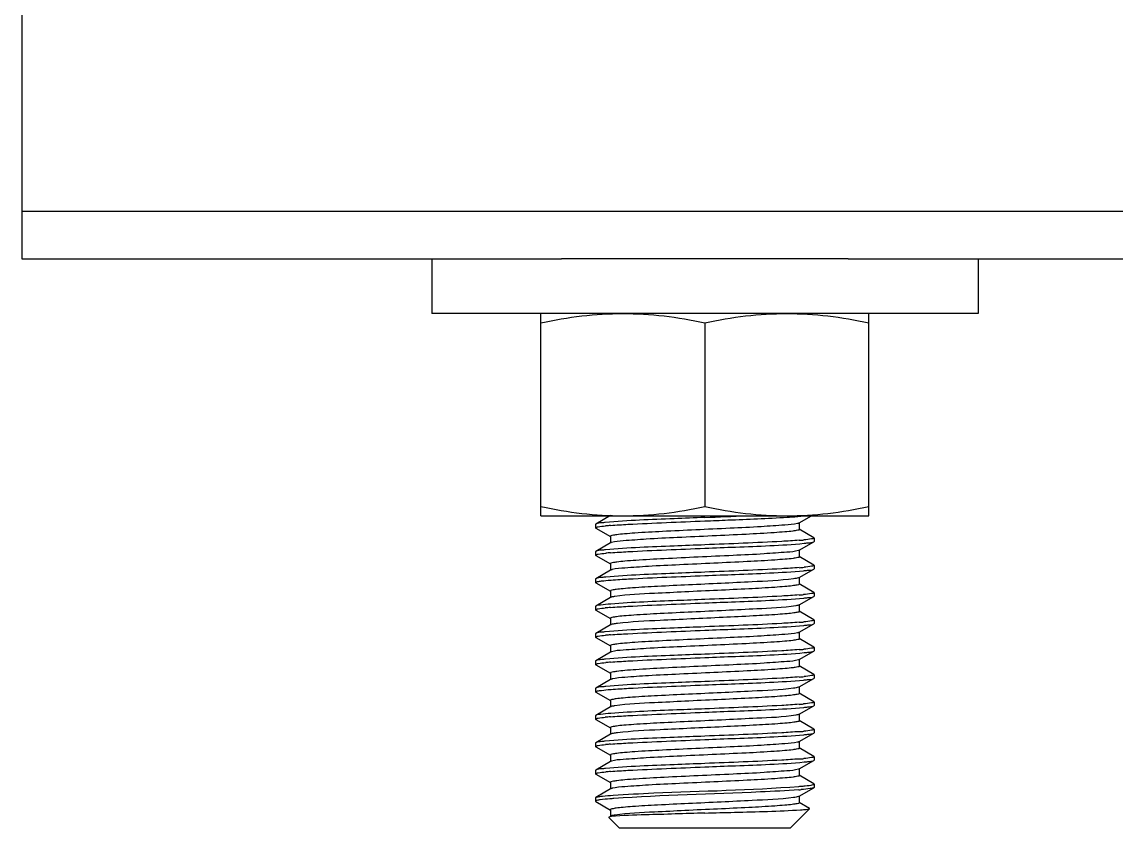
# Model space of a CAD drawing. Extents: x -1396510 to 1250330, y -1892470 to 1623980.
# Drawn here: x -1171217.2 to -1170835.9, y -63457.9 to -63177.1 of the extents above; entities that cross this region are included whole.
import ezdxf

# ---------------------------------------------------------------- set-up
doc = ezdxf.new("R2010")
doc.units = 0
doc.header["$LTSCALE"] = 1000
doc.header["$MEASUREMENT"] = 0

msp = doc.modelspace()

# ---------------------------------------------------------------- linework, layer by layer
at = {"linetype": 'Continuous'}
for p, q in [((-1171217.18, -63064.46), (-1171217.18, -63259.61)), ((-1171217.18, -63242.95), (-1166933.43, -63242.95)), ((-1171217.18, -63259.61), (-1171029.14, -63259.61)), ((-1171074.39, -63259.61), (-1171074.39, -63278.65)), ((-1170929.26, -63259.61), (-1171029.14, -63259.61)), ((-1170929.26, -63259.61), (-1167221.36, -63259.61)), ((-1170884, -63259.61), (-1170884, -63278.65)), ((-1170884, -63278.65), (-1171074.39, -63278.65)), ((-1171036.31, -63349.09), (-1171036.31, -63278.65)), ((-1170922.08, -63349.09), (-1170922.08, -63278.65)), ((-1170979.2, -63281.87), (-1170979.2, -63345.88)), ((-1171036.31, -63349.09), (-1170922.08, -63349.09)), ((-1171012.02, -63348.97), (-1171017.18, -63351.96)), ((-1170946.38, -63351.59), (-1170942.06, -63349.09)), ((-1170946.27, -63353.85), (-1170946.27, -63351.47)), ((-1171017.18, -63351.96), (-1171017.27, -63352.07)), ((-1171017.27, -63352.07), (-1171017.27, -63353.26)), ((-1171017.18, -63353.36), (-1171017.27, -63353.26)), ((-1171017.18, -63353.36), (-1171012.02, -63356.35)), ((-1170941.21, -63356.72), (-1170946.38, -63353.73)), ((-1171012.02, -63358.49), (-1171017.18, -63361.48)), ((-1171012.12, -63356.23), (-1171012.12, -63358.61)), ((-1170946.38, -63361.11), (-1170941.21, -63358.12)), ((-1170941.21, -63356.72), (-1170941.12, -63356.83)), ((-1170941.21, -63358.12), (-1170941.12, -63358.02)), ((-1170941.12, -63356.83), (-1170941.12, -63358.02)), ((-1171017.18, -63361.48), (-1171017.27, -63361.59)), ((-1171017.27, -63361.59), (-1171017.27, -63362.78)), ((-1171017.18, -63362.88), (-1171017.27, -63362.78)), ((-1171017.18, -63362.88), (-1171012.02, -63365.87)), ((-1170946.38, -63361.11), (-1170946.56, -63361.2)), ((-1170946.27, -63363.37), (-1170946.27, -63360.99)), ((-1171012.12, -63365.75), (-1171012.12, -63368.13)), ((-1170941.21, -63366.24), (-1170946.38, -63363.25)), ((-1170941.21, -63366.24), (-1170941.12, -63366.35)), ((-1170941.12, -63366.35), (-1170941.12, -63367.54)), ((-1171012.02, -63368.01), (-1171017.18, -63371)), ((-1170946.38, -63370.63), (-1170941.21, -63367.64)), ((-1170946.27, -63372.89), (-1170946.27, -63370.51)), ((-1170941.21, -63367.64), (-1170941.12, -63367.54)), ((-1171017.18, -63371), (-1171017.27, -63371.11)), ((-1171017.27, -63371.11), (-1171017.27, -63372.3)), ((-1171017.18, -63372.4), (-1171017.27, -63372.3)), ((-1171017.18, -63372.4), (-1171012.02, -63375.39)), ((-1171012.12, -63371.5), (-1171011.85, -63371.48)), ((-1170941.21, -63375.76), (-1170946.38, -63372.77)), ((-1171012.02, -63377.53), (-1171017.18, -63380.52)), ((-1171012.12, -63375.27), (-1171012.12, -63377.65)), ((-1170946.38, -63380.15), (-1170941.21, -63377.16)), ((-1170941.21, -63375.76), (-1170941.12, -63375.87)), ((-1170941.21, -63377.16), (-1170941.12, -63377.06)), ((-1170941.12, -63375.87), (-1170941.12, -63377.06)), ((-1171017.18, -63380.52), (-1171017.27, -63380.63)), ((-1171017.27, -63380.63), (-1171017.27, -63381.82)), ((-1171017.18, -63381.92), (-1171017.27, -63381.82)), ((-1171017.18, -63381.92), (-1171012.02, -63384.91)), ((-1170946.27, -63382.41), (-1170946.27, -63380.03)), ((-1171012.12, -63384.79), (-1171012.12, -63387.17)), ((-1170941.21, -63385.28), (-1170946.38, -63382.29)), ((-1170941.21, -63385.28), (-1170941.12, -63385.39)), ((-1170941.12, -63385.39), (-1170941.12, -63386.58)), ((-1171012.02, -63387.05), (-1171017.18, -63390.04)), ((-1171011.87, -63386.99), (-1171012.02, -63387.05)), ((-1170946.38, -63389.67), (-1170941.21, -63386.68)), ((-1170946.27, -63391.93), (-1170946.27, -63389.55)), ((-1170941.21, -63386.68), (-1170941.12, -63386.58)), ((-1171017.18, -63390.04), (-1171017.27, -63390.15)), ((-1171017.27, -63390.15), (-1171017.27, -63391.34)), ((-1171017.18, -63391.44), (-1171017.27, -63391.34)), ((-1171017.18, -63391.44), (-1171012.02, -63394.43)), ((-1170941.21, -63394.8), (-1170946.38, -63391.81)), ((-1171012.02, -63396.57), (-1171017.18, -63399.56)), ((-1171012.12, -63394.31), (-1171012.12, -63396.69)), ((-1170946.38, -63399.19), (-1170941.21, -63396.2)), ((-1170941.21, -63394.8), (-1170941.12, -63394.91)), ((-1170941.21, -63396.2), (-1170941.12, -63396.1)), ((-1170941.12, -63394.91), (-1170941.12, -63396.1)), ((-1171017.18, -63399.56), (-1171017.27, -63399.67)), ((-1171017.27, -63399.67), (-1171017.27, -63400.86)), ((-1171017.18, -63400.96), (-1171017.27, -63400.86)), ((-1171017.18, -63400.96), (-1171012.02, -63403.95)), ((-1170946.38, -63399.19), (-1170946.56, -63399.27)), ((-1170946.27, -63401.45), (-1170946.27, -63399.07)), ((-1171012.12, -63403.83), (-1171012.12, -63406.21)), ((-1170941.21, -63404.32), (-1170946.38, -63401.33)), ((-1170941.21, -63404.32), (-1170941.12, -63404.43)), ((-1170941.12, -63404.43), (-1170941.12, -63405.62)), ((-1171012.02, -63406.09), (-1171017.18, -63409.08)), ((-1170946.38, -63408.71), (-1170941.21, -63405.72)), ((-1170946.27, -63410.97), (-1170946.27, -63408.59)), ((-1170941.21, -63405.72), (-1170941.12, -63405.62)), ((-1171017.18, -63409.08), (-1171017.27, -63409.19)), ((-1171017.27, -63409.19), (-1171017.27, -63410.38)), ((-1171017.18, -63410.48), (-1171017.27, -63410.38)), ((-1171017.18, -63410.48), (-1171012.02, -63413.47)), ((-1171012.12, -63409.58), (-1171011.85, -63409.56)), ((-1170941.21, -63413.84), (-1170946.38, -63410.85)), ((-1171012.02, -63415.61), (-1171017.18, -63418.6)), ((-1171012.12, -63413.35), (-1171012.12, -63415.73)), ((-1170946.38, -63418.23), (-1170941.21, -63415.24)), ((-1170941.21, -63413.84), (-1170941.12, -63413.95)), ((-1170941.21, -63415.24), (-1170941.12, -63415.13)), ((-1170941.12, -63413.95), (-1170941.12, -63415.14)), ((-1171017.18, -63418.6), (-1171017.27, -63418.71)), ((-1171017.27, -63418.71), (-1171017.27, -63419.9)), ((-1171017.18, -63420), (-1171017.27, -63419.9)), ((-1171017.18, -63420), (-1171012.02, -63422.99)), ((-1170946.27, -63420.49), (-1170946.27, -63418.11)), ((-1171012.12, -63422.87), (-1171012.12, -63425.25)), ((-1170941.21, -63423.36), (-1170946.38, -63420.37)), ((-1170941.21, -63423.36), (-1170941.12, -63423.46)), ((-1170941.12, -63423.47), (-1170941.12, -63424.66)), ((-1171012.02, -63425.13), (-1171017.18, -63428.12)), ((-1171011.87, -63425.06), (-1171012.02, -63425.13)), ((-1170946.38, -63427.75), (-1170941.21, -63424.76)), ((-1170946.27, -63430.01), (-1170946.27, -63427.63)), ((-1170941.21, -63424.76), (-1170941.12, -63424.66)), ((-1171017.18, -63428.12), (-1171017.27, -63428.22)), ((-1171017.27, -63428.22), (-1171017.27, -63429.41)), ((-1171017.18, -63429.52), (-1171017.27, -63429.41)), ((-1171017.18, -63429.52), (-1171012.02, -63432.51)), ((-1170941.21, -63432.88), (-1170946.38, -63429.89)), ((-1171012.02, -63434.65), (-1171017.18, -63437.64)), ((-1171012.12, -63432.39), (-1171012.12, -63434.77)), ((-1170946.38, -63437.27), (-1170941.21, -63434.28)), ((-1170941.21, -63432.88), (-1170941.12, -63432.99)), ((-1170941.21, -63434.28), (-1170941.12, -63434.17)), ((-1170941.12, -63432.98), (-1170941.12, -63434.17)), ((-1171017.18, -63437.64), (-1171017.27, -63437.74)), ((-1171017.27, -63437.74), (-1171017.27, -63438.93)), ((-1171017.18, -63439.04), (-1171017.27, -63438.93)), ((-1171017.18, -63439.04), (-1171012.02, -63442.03)), ((-1170946.38, -63437.27), (-1170946.56, -63437.35)), ((-1170946.27, -63439.53), (-1170946.27, -63437.15)), ((-1171012.12, -63441.91), (-1171012.12, -63444.29)), ((-1170941.21, -63442.4), (-1170946.38, -63439.41)), ((-1170941.47, -63442.71), (-1170941.33, -63442.66)), ((-1170941.12, -63442.5), (-1170941.21, -63442.4)), ((-1170941.12, -63442.5), (-1170941.12, -63443.69)), ((-1171012.02, -63444.17), (-1171017.18, -63447.16)), ((-1170946.38, -63446.79), (-1170941.21, -63443.8)), ((-1170946.27, -63449.05), (-1170946.27, -63446.67)), ((-1170941.12, -63443.69), (-1170941.21, -63443.8)), ((-1171017.27, -63447.26), (-1171017.18, -63447.16)), ((-1171017.27, -63447.26), (-1171017.27, -63448.45)), ((-1171017.18, -63448.56), (-1171017.27, -63448.45)), ((-1171017.18, -63448.56), (-1171012.02, -63451.55)), ((-1170942.73, -63451.04), (-1170946.38, -63448.93)), ((-1171012.65, -63454.05), (-1171012.67, -63454.13)), ((-1171008.94, -63457.85), (-1171012.67, -63454.13)), ((-1171011.75, -63453.87), (-1171012.23, -63453.94)), ((-1171012.12, -63451.43), (-1171012.12, -63453.81)), ((-1170949.45, -63457.85), (-1170942.7, -63451.11)), ((-1170942.7, -63451.11), (-1170942.73, -63451.04)), ((-1170949.45, -63457.85), (-1171008.94, -63457.85))]:
    msp.add_line(p, q, dxfattribs=at)
for centre, radius, start, end in [((-1171153.78, -58895.22), 4457.88, 272.24437, 272.43162), ((-1170951.14, -63280.47), 68.99, 275.3671, 275.9188), ((-1171003.89, -63457.35), 105.21, 94.4523, 95.4224), ((-1170954.75, -63249.73), 108.23, 274.4571, 275.3372), ((-1171003.68, -63469.38), 107.73, 94.4567, 95.35), ((-1170947.28, -63359.12), 2.2, 287.9093, 289.044), ((-1171010.32, -63372.81), 5.11, 103.4604, 104.3304), ((-1170954.63, -63260.68), 106.8, 274.4562, 275.3759), ((-1170954.95, -63266.42), 110.59, 274.4593, 275.2731), ((-1171003.96, -63485.14), 104.44, 94.4466, 95.4488), ((-1170954.73, -63278.53), 107.98, 274.4571, 275.3429), ((-1171003.89, -63495.43), 105.21, 94.4523, 95.4224), ((-1170954.75, -63287.8), 108.23, 274.4571, 275.3372), ((-1171003.68, -63507.46), 107.73, 94.4567, 95.35), ((-1170947.28, -63397.19), 2.2, 287.9093, 289.044), ((-1171010.32, -63410.89), 5.11, 103.4604, 104.3304), ((-1170954.63, -63298.76), 106.8, 274.4562, 275.3759), ((-1170954.95, -63304.5), 110.59, 274.4593, 275.2731), ((-1171003.96, -63523.22), 104.44, 94.4466, 95.4488), ((-1170954.73, -63316.61), 107.98, 274.4571, 275.3429), ((-1171003.89, -63533.51), 105.21, 94.4523, 95.4224), ((-1170954.75, -63325.88), 108.23, 274.4571, 275.3372), ((-1171003.68, -63545.54), 107.73, 94.4567, 95.35), ((-1170947.28, -63435.27), 2.2, 287.9093, 289.044), ((-1171010.32, -63448.97), 5.11, 103.4604, 104.3304), ((-1170956.78, -63310.57), 133.15, 274.4532, 274.7602), ((-1170956.52, -63315), 129.9, 274.4685, 274.8141)]:
    msp.add_arc(centre, radius, start, end, dxfattribs=at)
for points, knots in [([(-1171036.31, -63281.87), (-1171031.61, -63280.88), (-1171022.14, -63279.25), (-1171012.54, -63278.65), (-1171007.75, -63278.65)], [0, 0, 0, 0, 0.500766, 1, 1, 1, 1]), ([(-1171007.75, -63278.65), (-1171002.97, -63278.65), (-1170993.37, -63279.25), (-1170983.9, -63280.88), (-1170979.2, -63281.87)], [0, 0, 0, 0, 0.499234, 1, 1, 1, 1]), ([(-1170979.2, -63281.87), (-1170974.5, -63280.88), (-1170965.03, -63279.25), (-1170955.43, -63278.65), (-1170950.64, -63278.65)], [0, 0, 0, 0, 0.500766, 1, 1, 1, 1]), ([(-1170950.64, -63278.65), (-1170945.85, -63278.65), (-1170936.25, -63279.25), (-1170926.78, -63280.88), (-1170922.08, -63281.87)], [0, 0, 0, 0, 0.499234, 1, 1, 1, 1]), ([(-1171036.31, -63345.88), (-1171031.61, -63346.87), (-1171022.14, -63348.49), (-1171012.54, -63349.09), (-1171007.75, -63349.09)], [0, 0, 0, 0, 0.500766, 1, 1, 1, 1]), ([(-1171007.75, -63349.09), (-1171002.97, -63349.09), (-1170993.37, -63348.49), (-1170983.9, -63346.87), (-1170979.2, -63345.88)], [0, 0, 0, 0, 0.499234, 1, 1, 1, 1]), ([(-1170979.2, -63345.88), (-1170974.5, -63346.87), (-1170965.03, -63348.49), (-1170955.43, -63349.09), (-1170950.64, -63349.09)], [0, 0, 0, 0, 0.500766, 1, 1, 1, 1]), ([(-1170950.64, -63349.09), (-1170945.85, -63349.09), (-1170936.25, -63348.49), (-1170926.78, -63346.87), (-1170922.08, -63345.88)], [0, 0, 0, 0, 0.499234, 1, 1, 1, 1]), ([(-1171013.88, -63351.42), (-1171014.3, -63351.46), (-1171015.39, -63351.62), (-1171016.58, -63351.62), (-1171017.18, -63351.96)], [0, 0, 0, 0, 0.378482, 1, 1, 1, 1]), ([(-1170979.2, -63349.69), (-1170982.78, -63349.83), (-1170994.34, -63350.33), (-1171005.92, -63350.66), (-1171013.88, -63351.42)], [0, 0, 0, 0, 0.309919, 1, 1, 1, 1]), ([(-1171012.06, -63352.46), (-1171010.04, -63352.3), (-1170999.1, -63351.64), (-1170988.13, -63351.23), (-1170979.2, -63350.88)], [0, 0, 0, 0, 0.184493, 1, 1, 1, 1]), ([(-1170979.2, -63350.88), (-1170976.51, -63350.77), (-1170966.96, -63350.39), (-1170957.4, -63350), (-1170950.54, -63349.59)], [0, 0, 0, 0, 0.280726, 1, 1, 1, 1]), ([(-1170950.54, -63349.59), (-1170949.97, -63349.55), (-1170948.02, -63349.43), (-1170946.07, -63349.29), (-1170944.68, -63349.16)], [0, 0, 0, 0, 0.289844, 1, 1, 1, 1]), ([(-1171017.27, -63353.26), (-1171017.27, -63353.21), (-1171017.12, -63353.11), (-1171016.98, -63353.07), (-1171016.88, -63353.04)], [0, 0, 0, 0, 0.318595, 1, 1, 1, 1]), ([(-1171016.88, -63353.04), (-1171016.72, -63353), (-1171015.72, -63352.79), (-1171014.69, -63352.69), (-1171013.84, -63352.61)], [0, 0, 0, 0, 0.160696, 1, 1, 1, 1]), ([(-1170946.89, -63351.77), (-1170948.34, -63352.12), (-1170952.59, -63352.41), (-1170960.4, -63352.98), (-1170970.76, -63353.46), (-1170982.25, -63353.99), (-1170993.29, -63354.52), (-1171001.64, -63354.96), (-1171006.86, -63355.37), (-1171009.69, -63355.59), (-1171011.03, -63355.9), (-1171012.12, -63356.03), (-1171012.12, -63356.23)], [0, 0, 0, 0, 0.068576, 0.194029, 0.359725, 0.543506, 0.720761, 0.867753, 0.923531, 0.964877, 0.99049, 1, 1, 1, 1]), ([(-1170946.27, -63353.85), (-1170946.27, -63354.07), (-1170947.39, -63354.19), (-1170948.76, -63354.51), (-1170951.67, -63354.73), (-1170957.01, -63355.15), (-1170965.53, -63355.59), (-1170976.76, -63356.12), (-1170988.35, -63356.66), (-1170998.7, -63357.13), (-1171006.31, -63357.75), (-1171010.41, -63357.99), (-1171011.73, -63358.38)], [0, 0, 0, 0, 0.009703, 0.035887, 0.07813, 0.135078, 0.284815, 0.464601, 0.649729, 0.81476, 0.937049, 1, 1, 1, 1]), ([(-1170946.38, -63351.59), (-1170946.44, -63351.63), (-1170946.61, -63351.7), (-1170946.78, -63351.74), (-1170946.89, -63351.77)], [0, 0, 0, 0, 0.406881, 1, 1, 1, 1]), ([(-1171011.73, -63358.38), (-1171011.78, -63358.4), (-1171011.88, -63358.43), (-1171011.98, -63358.47), (-1171012.02, -63358.49)], [0, 0, 0, 0, 0.569522, 1, 1, 1, 1]), ([(-1170946.34, -63357.63), (-1170948.36, -63357.79), (-1170959.3, -63358.45), (-1170970.26, -63358.85), (-1170979.2, -63359.21)], [0, 0, 0, 0, 0.184553, 1, 1, 1, 1]), ([(-1170979.2, -63360.4), (-1170975.63, -63360.26), (-1170964.11, -63359.76), (-1170952.56, -63359.43), (-1170944.63, -63358.67)], [0, 0, 0, 0, 0.309073, 1, 1, 1, 1]), ([(-1170941.56, -63357.06), (-1170941.72, -63357.1), (-1170942.76, -63357.31), (-1170943.81, -63357.41), (-1170944.68, -63357.49)], [0, 0, 0, 0, 0.163341, 1, 1, 1, 1]), ([(-1170944.63, -63358.67), (-1170944.19, -63358.63), (-1170943.06, -63358.47), (-1170941.83, -63358.48), (-1170941.21, -63358.12)], [0, 0, 0, 0, 0.379133, 1, 1, 1, 1]), ([(-1170941.12, -63356.83), (-1170941.12, -63356.88), (-1170941.3, -63356.99), (-1170941.45, -63357.03), (-1170941.56, -63357.06)], [0, 0, 0, 0, 0.314295, 1, 1, 1, 1]), ([(-1171017.27, -63362.78), (-1171017.27, -63362.73), (-1171017.1, -63362.62), (-1171016.96, -63362.58), (-1171016.85, -63362.55)], [0, 0, 0, 0, 0.315177, 1, 1, 1, 1]), ([(-1171013.84, -63360.94), (-1171014.26, -63360.98), (-1171015.37, -63361.14), (-1171016.58, -63361.13), (-1171017.18, -63361.48)], [0, 0, 0, 0, 0.378727, 1, 1, 1, 1]), ([(-1171016.85, -63362.55), (-1171016.69, -63362.51), (-1171015.65, -63362.3), (-1171014.61, -63362.2), (-1171013.73, -63362.12)], [0, 0, 0, 0, 0.16229, 1, 1, 1, 1]), ([(-1170979.2, -63359.21), (-1170982.77, -63359.35), (-1170994.32, -63359.85), (-1171005.89, -63360.18), (-1171013.84, -63360.94)], [0, 0, 0, 0, 0.309586, 1, 1, 1, 1]), ([(-1170946.61, -63361.21), (-1170947.88, -63361.62), (-1170951.93, -63361.83), (-1170959.47, -63362.47), (-1170969.81, -63362.93), (-1170981.44, -63363.48), (-1170992.73, -63364.01), (-1171001.3, -63364.45), (-1171006.68, -63364.87), (-1171009.61, -63365.1), (-1171010.99, -63365.41), (-1171012.12, -63365.54), (-1171012.12, -63365.75)], [0, 0, 0, 0, 0.061098, 0.182334, 0.347135, 0.532706, 0.713328, 0.863975, 0.921317, 0.963856, 0.990226, 1, 1, 1, 1]), ([(-1171012.05, -63361.98), (-1171010.04, -63361.82), (-1170999.09, -63361.15), (-1170988.13, -63360.75), (-1170979.2, -63360.4)], [0, 0, 0, 0, 0.184541, 1, 1, 1, 1]), ([(-1170946.27, -63363.37), (-1170946.27, -63363.58), (-1170947.37, -63363.71), (-1170948.7, -63364.02), (-1170951.54, -63364.24), (-1170956.76, -63364.65), (-1170965.1, -63365.09), (-1170976.15, -63365.62), (-1170987.64, -63366.15), (-1170998, -63366.63), (-1171005.81, -63367.2), (-1171010.05, -63367.49), (-1171011.51, -63367.84)], [0, 0, 0, 0, 0.009517, 0.035128, 0.076492, 0.132277, 0.279305, 0.456588, 0.640385, 0.806077, 0.931494, 1, 1, 1, 1]), ([(-1170941.5, -63366.56), (-1170941.66, -63366.61), (-1170942.69, -63366.82), (-1170943.74, -63366.92), (-1170944.63, -63367)], [0, 0, 0, 0, 0.159053, 1, 1, 1, 1]), ([(-1170941.12, -63366.35), (-1170941.12, -63366.4), (-1170941.27, -63366.5), (-1170941.4, -63366.53), (-1170941.5, -63366.56)], [0, 0, 0, 0, 0.319254, 1, 1, 1, 1]), ([(-1171013.73, -63370.45), (-1171014.17, -63370.49), (-1171015.31, -63370.65), (-1171016.56, -63370.64), (-1171017.18, -63371)], [0, 0, 0, 0, 0.379378, 1, 1, 1, 1]), ([(-1170979.2, -63368.73), (-1170982.75, -63368.87), (-1170994.27, -63369.36), (-1171005.8, -63369.7), (-1171013.73, -63370.45)], [0, 0, 0, 0, 0.308784, 1, 1, 1, 1]), ([(-1171011.58, -63367.86), (-1171011.67, -63367.88), (-1171011.82, -63367.92), (-1171011.96, -63367.98), (-1171012.02, -63368.01)], [0, 0, 0, 0, 0.585672, 1, 1, 1, 1]), ([(-1171011.85, -63371.48), (-1171009.83, -63371.32), (-1170998.95, -63370.67), (-1170988.06, -63370.27), (-1170979.2, -63369.92)], [0, 0, 0, 0, 0.186017, 1, 1, 1, 1]), ([(-1170946.33, -63367.15), (-1170948.35, -63367.31), (-1170959.3, -63367.97), (-1170970.26, -63368.37), (-1170979.2, -63368.73)], [0, 0, 0, 0, 0.184509, 1, 1, 1, 1]), ([(-1170979.2, -63369.92), (-1170975.66, -63369.78), (-1170964.19, -63369.29), (-1170952.7, -63368.94), (-1170944.78, -63368.21)], [0, 0, 0, 0, 0.307895, 1, 1, 1, 1]), ([(-1170944.78, -63368.21), (-1170944.33, -63368.17), (-1170943.15, -63368), (-1170941.86, -63368.02), (-1170941.21, -63367.64)], [0, 0, 0, 0, 0.380051, 1, 1, 1, 1]), ([(-1171017.27, -63372.3), (-1171017.27, -63372.25), (-1171016.83, -63371.93), (-1171016.38, -63371.96), (-1171015.96, -63371.9)], [0, 0, 0, 0, 0.092798, 1, 1, 1, 1]), ([(-1171015.96, -63371.9), (-1171015.72, -63371.86), (-1171014.44, -63371.69), (-1171013.16, -63371.58), (-1171012.12, -63371.5)], [0, 0, 0, 0, 0.190958, 1, 1, 1, 1]), ([(-1170948.26, -63371.04), (-1170953.05, -63371.69), (-1170961.49, -63372.01), (-1170973.71, -63372.66), (-1170984.69, -63373.14), (-1170994.98, -63373.64), (-1171002.64, -63374.06), (-1171007.38, -63374.45), (-1171009.93, -63374.67), (-1171011.15, -63374.94), (-1171012.12, -63375.08), (-1171012.12, -63375.27)], [0, 0, 0, 0, 0.226556, 0.394464, 0.573122, 0.741029, 0.877994, 0.929534, 0.967621, 0.99116, 1, 1, 1, 1]), ([(-1170946.3, -63372.95), (-1170946.46, -63373.15), (-1170947.38, -63373.25), (-1170948.99, -63373.56), (-1170951.64, -63373.77), (-1170956.65, -63374.16), (-1170964.47, -63374.58), (-1170974.92, -63375.08), (-1170985.89, -63375.56), (-1170997.82, -63376.22), (-1171005.99, -63376.49), (-1171010.55, -63377.18)], [0, 0, 0, 0, 0.011937, 0.038615, 0.07957, 0.133598, 0.274096, 0.443272, 0.620779, 0.785256, 1, 1, 1, 1]), ([(-1170946.38, -63370.63), (-1170946.45, -63370.68), (-1170947.07, -63370.89), (-1170947.71, -63370.97), (-1170948.26, -63371.04)], [0, 0, 0, 0, 0.140461, 1, 1, 1, 1]), ([(-1170946.27, -63372.89), (-1170946.27, -63372.9), (-1170946.28, -63372.92), (-1170946.29, -63372.94), (-1170946.3, -63372.95)], [0, 0, 0, 0, 0.463467, 1, 1, 1, 1]), ([(-1171010.55, -63377.18), (-1171010.73, -63377.21), (-1171011.22, -63377.3), (-1171011.73, -63377.37), (-1171012.02, -63377.53)], [0, 0, 0, 0, 0.353551, 1, 1, 1, 1]), ([(-1170979.2, -63378.25), (-1170982.45, -63378.38), (-1170993.39, -63378.83), (-1171004.34, -63379.22), (-1171012, -63379.82)], [0, 0, 0, 0, 0.297814, 1, 1, 1, 1]), ([(-1170946.35, -63376.67), (-1170948.37, -63376.83), (-1170959.31, -63377.49), (-1170970.27, -63377.89), (-1170979.2, -63378.25)], [0, 0, 0, 0, 0.184619, 1, 1, 1, 1]), ([(-1170979.2, -63379.44), (-1170975.64, -63379.3), (-1170964.13, -63378.81), (-1170952.6, -63378.47), (-1170944.68, -63377.72)], [0, 0, 0, 0, 0.308711, 1, 1, 1, 1]), ([(-1170941.57, -63376.1), (-1170941.74, -63376.14), (-1170942.8, -63376.35), (-1170943.88, -63376.45), (-1170944.78, -63376.54)], [0, 0, 0, 0, 0.163149, 1, 1, 1, 1]), ([(-1170944.68, -63377.72), (-1170944.23, -63377.68), (-1170943.09, -63377.52), (-1170941.84, -63377.53), (-1170941.21, -63377.16)], [0, 0, 0, 0, 0.379419, 1, 1, 1, 1]), ([(-1170941.12, -63375.87), (-1170941.12, -63375.92), (-1170941.3, -63376.03), (-1170941.45, -63376.07), (-1170941.57, -63376.1)], [0, 0, 0, 0, 0.312916, 1, 1, 1, 1]), ([(-1171017.27, -63381.82), (-1171017.27, -63381.77), (-1171017.12, -63381.66), (-1171016.99, -63381.63), (-1171016.89, -63381.6)], [0, 0, 0, 0, 0.319044, 1, 1, 1, 1]), ([(-1171012, -63379.82), (-1171013.19, -63379.91), (-1171014.88, -63380.15), (-1171016.71, -63380.25), (-1171017.18, -63380.52)], [0, 0, 0, 0, 0.683777, 1, 1, 1, 1]), ([(-1171016.89, -63381.6), (-1171016.73, -63381.56), (-1171015.73, -63381.35), (-1171014.72, -63381.25), (-1171013.88, -63381.17)], [0, 0, 0, 0, 0.160861, 1, 1, 1, 1]), ([(-1170947.48, -63380.44), (-1170951.97, -63381.21), (-1170960.17, -63381.43), (-1170972.22, -63382.12), (-1170983.47, -63382.6), (-1170994.14, -63383.12), (-1171002.14, -63383.55), (-1171007.12, -63383.95), (-1171009.81, -63384.17), (-1171011.09, -63384.46), (-1171012.12, -63384.59), (-1171012.12, -63384.79)], [0, 0, 0, 0, 0.210773, 0.377666, 0.558838, 0.731273, 0.873076, 0.926648, 0.966309, 0.990838, 1, 1, 1, 1]), ([(-1171012.06, -63381.01), (-1171010.04, -63380.86), (-1170999.09, -63380.19), (-1170988.13, -63379.79), (-1170979.2, -63379.44)], [0, 0, 0, 0, 0.184504, 1, 1, 1, 1]), ([(-1170946.38, -63380.15), (-1170946.5, -63380.22), (-1170946.87, -63380.33), (-1170947.24, -63380.4), (-1170947.48, -63380.44)], [0, 0, 0, 0, 0.374139, 1, 1, 1, 1]), ([(-1170946.27, -63382.41), (-1170946.27, -63382.6), (-1170947.22, -63382.74), (-1170948.4, -63383.01), (-1170950.89, -63383.23), (-1170955.51, -63383.61), (-1170963, -63384.02), (-1170973.09, -63384.52), (-1170983.94, -63385), (-1170996.21, -63385.63), (-1171004.75, -63385.99), (-1171009.68, -63386.58)], [0, 0, 0, 0, 0.008683, 0.031763, 0.069103, 0.119686, 0.254361, 0.420111, 0.597552, 0.765912, 1, 1, 1, 1]), ([(-1170941.51, -63385.6), (-1170941.67, -63385.65), (-1170942.72, -63385.86), (-1170943.78, -63385.96), (-1170944.68, -63386.05)], [0, 0, 0, 0, 0.159502, 1, 1, 1, 1]), ([(-1170941.12, -63385.39), (-1170941.12, -63385.44), (-1170941.28, -63385.54), (-1170941.41, -63385.58), (-1170941.51, -63385.6)], [0, 0, 0, 0, 0.318137, 1, 1, 1, 1]), ([(-1171013.88, -63389.5), (-1171014.3, -63389.54), (-1171015.39, -63389.7), (-1171016.58, -63389.69), (-1171017.18, -63390.04)], [0, 0, 0, 0, 0.378482, 1, 1, 1, 1]), ([(-1170979.2, -63387.77), (-1170982.78, -63387.91), (-1170994.34, -63388.4), (-1171005.92, -63388.74), (-1171013.88, -63389.5)], [0, 0, 0, 0, 0.309919, 1, 1, 1, 1]), ([(-1171012.06, -63390.53), (-1171010.04, -63390.38), (-1170999.1, -63389.71), (-1170988.13, -63389.31), (-1170979.2, -63388.96)], [0, 0, 0, 0, 0.184493, 1, 1, 1, 1]), ([(-1171009.68, -63386.58), (-1171009.93, -63386.62), (-1171010.66, -63386.72), (-1171011.41, -63386.81), (-1171011.87, -63386.99)], [0, 0, 0, 0, 0.341642, 1, 1, 1, 1]), ([(-1170946.34, -63386.19), (-1170948.36, -63386.35), (-1170959.3, -63387.01), (-1170970.26, -63387.41), (-1170979.2, -63387.77)], [0, 0, 0, 0, 0.184538, 1, 1, 1, 1]), ([(-1170979.2, -63388.96), (-1170975.64, -63388.82), (-1170964.14, -63388.33), (-1170952.61, -63387.98), (-1170944.68, -63387.24)], [0, 0, 0, 0, 0.308641, 1, 1, 1, 1]), ([(-1170946.38, -63389.67), (-1170946.44, -63389.71), (-1170946.61, -63389.77), (-1170946.78, -63389.82), (-1170946.89, -63389.85)], [0, 0, 0, 0, 0.406881, 1, 1, 1, 1]), ([(-1170944.68, -63387.24), (-1170944.24, -63387.2), (-1170943.09, -63387.04), (-1170941.84, -63387.05), (-1170941.21, -63386.68)], [0, 0, 0, 0, 0.379512, 1, 1, 1, 1]), ([(-1171017.27, -63391.34), (-1171017.27, -63391.29), (-1171017.12, -63391.18), (-1171016.98, -63391.15), (-1171016.88, -63391.12)], [0, 0, 0, 0, 0.318595, 1, 1, 1, 1]), ([(-1171016.88, -63391.12), (-1171016.72, -63391.08), (-1171015.72, -63390.87), (-1171014.69, -63390.77), (-1171013.84, -63390.69)], [0, 0, 0, 0, 0.160696, 1, 1, 1, 1]), ([(-1170946.89, -63389.85), (-1170948.34, -63390.19), (-1170952.59, -63390.49), (-1170960.4, -63391.06), (-1170970.76, -63391.54), (-1170982.25, -63392.07), (-1170993.29, -63392.59), (-1171001.64, -63393.03), (-1171006.86, -63393.45), (-1171009.69, -63393.67), (-1171011.03, -63393.97), (-1171012.12, -63394.1), (-1171012.12, -63394.31)], [0, 0, 0, 0, 0.068576, 0.194029, 0.359725, 0.543506, 0.720761, 0.867753, 0.923531, 0.964877, 0.99049, 1, 1, 1, 1]), ([(-1170946.27, -63391.93), (-1170946.27, -63392.14), (-1170947.39, -63392.27), (-1170948.76, -63392.58), (-1170951.67, -63392.81), (-1170957.01, -63393.23), (-1170965.53, -63393.67), (-1170976.76, -63394.2), (-1170988.35, -63394.74), (-1170998.7, -63395.21), (-1171006.31, -63395.82), (-1171010.41, -63396.06), (-1171011.73, -63396.46)], [0, 0, 0, 0, 0.009703, 0.035887, 0.07813, 0.135078, 0.284815, 0.464601, 0.649729, 0.81476, 0.937049, 1, 1, 1, 1]), ([(-1170979.2, -63397.29), (-1170982.77, -63397.43), (-1170994.32, -63397.92), (-1171005.89, -63398.26), (-1171013.84, -63399.02)], [0, 0, 0, 0, 0.309586, 1, 1, 1, 1]), ([(-1171011.73, -63396.46), (-1171011.78, -63396.47), (-1171011.88, -63396.51), (-1171011.98, -63396.55), (-1171012.02, -63396.57)], [0, 0, 0, 0, 0.569522, 1, 1, 1, 1]), ([(-1170946.34, -63395.71), (-1170948.36, -63395.87), (-1170959.3, -63396.53), (-1170970.26, -63396.93), (-1170979.2, -63397.29)], [0, 0, 0, 0, 0.184553, 1, 1, 1, 1]), ([(-1170979.2, -63398.48), (-1170975.63, -63398.33), (-1170964.11, -63397.84), (-1170952.56, -63397.51), (-1170944.63, -63396.75)], [0, 0, 0, 0, 0.309073, 1, 1, 1, 1]), ([(-1170941.56, -63395.14), (-1170941.72, -63395.18), (-1170942.76, -63395.38), (-1170943.81, -63395.48), (-1170944.68, -63395.57)], [0, 0, 0, 0, 0.163341, 1, 1, 1, 1]), ([(-1170944.63, -63396.75), (-1170944.19, -63396.71), (-1170943.06, -63396.55), (-1170941.83, -63396.56), (-1170941.21, -63396.2)], [0, 0, 0, 0, 0.379133, 1, 1, 1, 1]), ([(-1170941.12, -63394.91), (-1170941.12, -63394.96), (-1170941.3, -63395.07), (-1170941.45, -63395.11), (-1170941.56, -63395.14)], [0, 0, 0, 0, 0.314295, 1, 1, 1, 1]), ([(-1171017.27, -63400.86), (-1171017.27, -63400.8), (-1171017.1, -63400.7), (-1171016.96, -63400.66), (-1171016.85, -63400.63)], [0, 0, 0, 0, 0.315177, 1, 1, 1, 1]), ([(-1171013.84, -63399.02), (-1171014.26, -63399.06), (-1171015.37, -63399.22), (-1171016.58, -63399.21), (-1171017.18, -63399.56)], [0, 0, 0, 0, 0.378727, 1, 1, 1, 1]), ([(-1171016.85, -63400.63), (-1171016.69, -63400.59), (-1171015.65, -63400.38), (-1171014.61, -63400.28), (-1171013.73, -63400.2)], [0, 0, 0, 0, 0.16229, 1, 1, 1, 1]), ([(-1170946.61, -63399.29), (-1170947.88, -63399.7), (-1170951.93, -63399.91), (-1170959.47, -63400.55), (-1170969.81, -63401.01), (-1170981.44, -63401.55), (-1170992.73, -63402.08), (-1171001.3, -63402.53), (-1171006.68, -63402.95), (-1171009.61, -63403.18), (-1171010.99, -63403.49), (-1171012.12, -63403.62), (-1171012.12, -63403.83)], [0, 0, 0, 0, 0.061098, 0.182334, 0.347135, 0.532706, 0.713328, 0.863975, 0.921317, 0.963856, 0.990226, 1, 1, 1, 1]), ([(-1171012.05, -63400.05), (-1171010.04, -63399.89), (-1170999.09, -63399.23), (-1170988.13, -63398.83), (-1170979.2, -63398.48)], [0, 0, 0, 0, 0.184541, 1, 1, 1, 1]), ([(-1170946.27, -63401.45), (-1170946.27, -63401.66), (-1170947.37, -63401.79), (-1170948.7, -63402.09), (-1170951.54, -63402.32), (-1170956.76, -63402.73), (-1170965.1, -63403.17), (-1170976.15, -63403.69), (-1170987.64, -63404.22), (-1170998, -63404.71), (-1171005.81, -63405.27), (-1171010.05, -63405.57), (-1171011.51, -63405.92)], [0, 0, 0, 0, 0.009517, 0.035128, 0.076492, 0.132277, 0.279305, 0.456588, 0.640385, 0.806077, 0.931494, 1, 1, 1, 1]), ([(-1170941.5, -63404.64), (-1170941.66, -63404.69), (-1170942.69, -63404.9), (-1170943.74, -63405), (-1170944.63, -63405.08)], [0, 0, 0, 0, 0.159053, 1, 1, 1, 1]), ([(-1170941.12, -63404.43), (-1170941.12, -63404.47), (-1170941.27, -63404.58), (-1170941.4, -63404.61), (-1170941.5, -63404.64)], [0, 0, 0, 0, 0.319254, 1, 1, 1, 1]), ([(-1171013.73, -63408.53), (-1171014.17, -63408.57), (-1171015.31, -63408.73), (-1171016.56, -63408.72), (-1171017.18, -63409.08)], [0, 0, 0, 0, 0.379378, 1, 1, 1, 1]), ([(-1170979.2, -63406.81), (-1170982.75, -63406.95), (-1170994.27, -63407.44), (-1171005.8, -63407.78), (-1171013.73, -63408.53)], [0, 0, 0, 0, 0.308784, 1, 1, 1, 1]), ([(-1171011.58, -63405.94), (-1171011.67, -63405.96), (-1171011.82, -63406), (-1171011.96, -63406.06), (-1171012.02, -63406.09)], [0, 0, 0, 0, 0.585672, 1, 1, 1, 1]), ([(-1171011.85, -63409.56), (-1171009.83, -63409.4), (-1170998.95, -63408.75), (-1170988.06, -63408.35), (-1170979.2, -63408)], [0, 0, 0, 0, 0.186017, 1, 1, 1, 1]), ([(-1170946.33, -63405.23), (-1170948.35, -63405.39), (-1170959.3, -63406.05), (-1170970.26, -63406.45), (-1170979.2, -63406.81)], [0, 0, 0, 0, 0.184509, 1, 1, 1, 1]), ([(-1170979.2, -63408), (-1170975.66, -63407.86), (-1170964.19, -63407.37), (-1170952.7, -63407.02), (-1170944.78, -63406.29)], [0, 0, 0, 0, 0.307895, 1, 1, 1, 1]), ([(-1170946.38, -63408.71), (-1170946.45, -63408.76), (-1170947.07, -63408.97), (-1170947.71, -63409.05), (-1170948.26, -63409.12)], [0, 0, 0, 0, 0.140461, 1, 1, 1, 1]), ([(-1170944.78, -63406.29), (-1170944.33, -63406.24), (-1170943.15, -63406.08), (-1170941.86, -63406.1), (-1170941.21, -63405.72)], [0, 0, 0, 0, 0.380051, 1, 1, 1, 1]), ([(-1171017.27, -63410.38), (-1171017.27, -63410.33), (-1171016.83, -63410.01), (-1171016.38, -63410.04), (-1171015.96, -63409.98)], [0, 0, 0, 0, 0.092798, 1, 1, 1, 1]), ([(-1171015.96, -63409.98), (-1171015.72, -63409.94), (-1171014.44, -63409.77), (-1171013.16, -63409.66), (-1171012.12, -63409.58)], [0, 0, 0, 0, 0.190958, 1, 1, 1, 1]), ([(-1170948.26, -63409.12), (-1170953.05, -63409.77), (-1170961.49, -63410.09), (-1170973.71, -63410.73), (-1170984.69, -63411.22), (-1170994.98, -63411.72), (-1171002.64, -63412.14), (-1171007.38, -63412.53), (-1171009.93, -63412.75), (-1171011.15, -63413.02), (-1171012.12, -63413.16), (-1171012.12, -63413.35)], [0, 0, 0, 0, 0.226556, 0.394464, 0.573122, 0.741029, 0.877994, 0.929534, 0.967621, 0.99116, 1, 1, 1, 1]), ([(-1170946.3, -63411.03), (-1170946.46, -63411.23), (-1170947.38, -63411.33), (-1170948.99, -63411.64), (-1170951.64, -63411.85), (-1170956.65, -63412.24), (-1170964.47, -63412.66), (-1170974.92, -63413.16), (-1170985.89, -63413.64), (-1170997.82, -63414.29), (-1171005.99, -63414.57), (-1171010.55, -63415.26)], [0, 0, 0, 0, 0.011937, 0.038615, 0.07957, 0.133598, 0.274096, 0.443272, 0.620779, 0.785256, 1, 1, 1, 1]), ([(-1170946.27, -63410.97), (-1170946.27, -63410.98), (-1170946.28, -63411), (-1170946.29, -63411.02), (-1170946.3, -63411.03)], [0, 0, 0, 0, 0.463467, 1, 1, 1, 1]), ([(-1171010.55, -63415.26), (-1171010.73, -63415.29), (-1171011.22, -63415.38), (-1171011.73, -63415.45), (-1171012.02, -63415.61)], [0, 0, 0, 0, 0.353551, 1, 1, 1, 1]), ([(-1170979.2, -63416.33), (-1170982.45, -63416.46), (-1170993.39, -63416.91), (-1171004.34, -63417.3), (-1171012, -63417.9)], [0, 0, 0, 0, 0.297814, 1, 1, 1, 1]), ([(-1170946.35, -63414.75), (-1170948.37, -63414.91), (-1170959.31, -63415.57), (-1170970.27, -63415.97), (-1170979.2, -63416.33)], [0, 0, 0, 0, 0.184619, 1, 1, 1, 1]), ([(-1170979.2, -63417.52), (-1170975.64, -63417.37), (-1170964.13, -63416.88), (-1170952.6, -63416.54), (-1170944.68, -63415.8)], [0, 0, 0, 0, 0.308711, 1, 1, 1, 1]), ([(-1170941.57, -63414.18), (-1170941.74, -63414.22), (-1170942.8, -63414.43), (-1170943.88, -63414.53), (-1170944.78, -63414.62)], [0, 0, 0, 0, 0.163149, 1, 1, 1, 1]), ([(-1170944.68, -63415.8), (-1170944.23, -63415.75), (-1170943.09, -63415.59), (-1170941.84, -63415.6), (-1170941.21, -63415.24)], [0, 0, 0, 0, 0.379419, 1, 1, 1, 1]), ([(-1170941.12, -63413.95), (-1170941.12, -63414), (-1170941.3, -63414.11), (-1170941.45, -63414.15), (-1170941.57, -63414.18)], [0, 0, 0, 0, 0.312916, 1, 1, 1, 1]), ([(-1171017.27, -63419.9), (-1171017.27, -63419.85), (-1171017.12, -63419.74), (-1171016.99, -63419.71), (-1171016.89, -63419.68)], [0, 0, 0, 0, 0.319044, 1, 1, 1, 1]), ([(-1171012, -63417.9), (-1171013.19, -63417.99), (-1171014.88, -63418.23), (-1171016.71, -63418.33), (-1171017.18, -63418.6)], [0, 0, 0, 0, 0.683777, 1, 1, 1, 1]), ([(-1171016.89, -63419.68), (-1171016.73, -63419.63), (-1171015.73, -63419.43), (-1171014.72, -63419.33), (-1171013.88, -63419.25)], [0, 0, 0, 0, 0.160861, 1, 1, 1, 1]), ([(-1170947.48, -63418.52), (-1170951.97, -63419.29), (-1170960.17, -63419.51), (-1170972.22, -63420.19), (-1170983.47, -63420.68), (-1170994.14, -63421.2), (-1171002.14, -63421.62), (-1171007.12, -63422.03), (-1171009.81, -63422.25), (-1171011.09, -63422.54), (-1171012.12, -63422.67), (-1171012.12, -63422.87)], [0, 0, 0, 0, 0.210773, 0.377666, 0.558838, 0.731273, 0.873076, 0.926648, 0.966309, 0.990838, 1, 1, 1, 1]), ([(-1171012.06, -63419.09), (-1171010.04, -63418.93), (-1170999.09, -63418.27), (-1170988.13, -63417.87), (-1170979.2, -63417.52)], [0, 0, 0, 0, 0.184504, 1, 1, 1, 1]), ([(-1170946.38, -63418.23), (-1170946.5, -63418.3), (-1170946.87, -63418.41), (-1170947.24, -63418.48), (-1170947.48, -63418.52)], [0, 0, 0, 0, 0.374139, 1, 1, 1, 1]), ([(-1170946.27, -63420.49), (-1170946.27, -63420.67), (-1170947.22, -63420.82), (-1170948.4, -63421.08), (-1170950.89, -63421.3), (-1170955.51, -63421.68), (-1170963, -63422.1), (-1170973.09, -63422.6), (-1170983.94, -63423.08), (-1170996.21, -63423.7), (-1171004.75, -63424.06), (-1171009.68, -63424.66)], [0, 0, 0, 0, 0.008683, 0.031763, 0.069103, 0.119686, 0.254361, 0.420111, 0.597552, 0.765912, 1, 1, 1, 1]), ([(-1170941.51, -63423.68), (-1170941.67, -63423.73), (-1170942.72, -63423.94), (-1170943.78, -63424.04), (-1170944.68, -63424.13)], [0, 0, 0, 0, 0.159502, 1, 1, 1, 1]), ([(-1170941.12, -63423.46), (-1170941.12, -63423.51), (-1170941.28, -63423.62), (-1170941.41, -63423.65), (-1170941.51, -63423.68)], [0, 0, 0, 0, 0.318137, 1, 1, 1, 1]), ([(-1171013.88, -63427.58), (-1171014.3, -63427.62), (-1171015.39, -63427.78), (-1171016.58, -63427.77), (-1171017.18, -63428.12)], [0, 0, 0, 0, 0.378482, 1, 1, 1, 1]), ([(-1170979.2, -63425.84), (-1170982.78, -63425.99), (-1170994.34, -63426.48), (-1171005.92, -63426.81), (-1171013.88, -63427.58)], [0, 0, 0, 0, 0.309919, 1, 1, 1, 1]), ([(-1171012.06, -63428.61), (-1171010.04, -63428.45), (-1170999.1, -63427.79), (-1170988.13, -63427.39), (-1170979.2, -63427.03)], [0, 0, 0, 0, 0.184493, 1, 1, 1, 1]), ([(-1171009.68, -63424.66), (-1171009.93, -63424.69), (-1171010.66, -63424.8), (-1171011.41, -63424.89), (-1171011.87, -63425.06)], [0, 0, 0, 0, 0.341642, 1, 1, 1, 1]), ([(-1170946.34, -63424.27), (-1170948.36, -63424.43), (-1170959.3, -63425.09), (-1170970.26, -63425.49), (-1170979.2, -63425.84)], [0, 0, 0, 0, 0.184538, 1, 1, 1, 1]), ([(-1170979.2, -63427.03), (-1170975.64, -63426.89), (-1170964.14, -63426.4), (-1170952.61, -63426.06), (-1170944.68, -63425.32)], [0, 0, 0, 0, 0.308641, 1, 1, 1, 1]), ([(-1170946.38, -63427.75), (-1170946.44, -63427.79), (-1170946.61, -63427.85), (-1170946.78, -63427.9), (-1170946.89, -63427.92)], [0, 0, 0, 0, 0.406881, 1, 1, 1, 1]), ([(-1170944.68, -63425.32), (-1170944.24, -63425.27), (-1170943.09, -63425.11), (-1170941.84, -63425.12), (-1170941.21, -63424.76)], [0, 0, 0, 0, 0.379512, 1, 1, 1, 1]), ([(-1171017.27, -63429.41), (-1171017.27, -63429.37), (-1171017.12, -63429.26), (-1171016.98, -63429.23), (-1171016.88, -63429.2)], [0, 0, 0, 0, 0.318595, 1, 1, 1, 1]), ([(-1171016.88, -63429.2), (-1171016.72, -63429.15), (-1171015.72, -63428.95), (-1171014.69, -63428.85), (-1171013.84, -63428.77)], [0, 0, 0, 0, 0.160696, 1, 1, 1, 1]), ([(-1170946.89, -63427.92), (-1170948.34, -63428.27), (-1170952.59, -63428.57), (-1170960.4, -63429.13), (-1170970.76, -63429.62), (-1170982.25, -63430.15), (-1170993.29, -63430.67), (-1171001.64, -63431.11), (-1171006.86, -63431.52), (-1171009.69, -63431.75), (-1171011.03, -63432.05), (-1171012.12, -63432.18), (-1171012.12, -63432.39)], [0, 0, 0, 0, 0.068576, 0.194029, 0.359725, 0.543506, 0.720761, 0.867753, 0.923531, 0.964877, 0.99049, 1, 1, 1, 1]), ([(-1170946.27, -63430.01), (-1170946.27, -63430.22), (-1170947.39, -63430.35), (-1170948.76, -63430.66), (-1170951.67, -63430.89), (-1170957.01, -63431.31), (-1170965.53, -63431.75), (-1170976.76, -63432.28), (-1170988.35, -63432.82), (-1170998.7, -63433.29), (-1171006.31, -63433.9), (-1171010.41, -63434.14), (-1171011.73, -63434.53)], [0, 0, 0, 0, 0.009703, 0.035887, 0.07813, 0.135078, 0.284815, 0.464601, 0.649729, 0.81476, 0.937049, 1, 1, 1, 1]), ([(-1170979.2, -63435.36), (-1170982.77, -63435.51), (-1170994.32, -63436), (-1171005.89, -63436.33), (-1171013.84, -63437.1)], [0, 0, 0, 0, 0.309586, 1, 1, 1, 1]), ([(-1171011.73, -63434.53), (-1171011.78, -63434.55), (-1171011.88, -63434.58), (-1171011.98, -63434.63), (-1171012.02, -63434.65)], [0, 0, 0, 0, 0.569522, 1, 1, 1, 1]), ([(-1170946.34, -63433.79), (-1170948.36, -63433.95), (-1170959.3, -63434.61), (-1170970.26, -63435.01), (-1170979.2, -63435.36)], [0, 0, 0, 0, 0.184553, 1, 1, 1, 1]), ([(-1170979.2, -63436.55), (-1170975.63, -63436.41), (-1170964.11, -63435.92), (-1170952.56, -63435.58), (-1170944.63, -63434.83)], [0, 0, 0, 0, 0.309073, 1, 1, 1, 1]), ([(-1170941.56, -63433.21), (-1170941.72, -63433.26), (-1170942.76, -63433.46), (-1170943.81, -63433.56), (-1170944.68, -63433.65)], [0, 0, 0, 0, 0.163341, 1, 1, 1, 1]), ([(-1170944.63, -63434.83), (-1170944.19, -63434.79), (-1170943.06, -63434.63), (-1170941.83, -63434.64), (-1170941.21, -63434.28)], [0, 0, 0, 0, 0.379133, 1, 1, 1, 1]), ([(-1170941.12, -63432.99), (-1170941.12, -63433.04), (-1170941.3, -63433.15), (-1170941.45, -63433.19), (-1170941.56, -63433.21)], [0, 0, 0, 0, 0.314295, 1, 1, 1, 1]), ([(-1171017.27, -63438.93), (-1171017.27, -63438.88), (-1171017.1, -63438.77), (-1171016.96, -63438.74), (-1171016.85, -63438.71)], [0, 0, 0, 0, 0.315177, 1, 1, 1, 1]), ([(-1171013.84, -63437.1), (-1171014.26, -63437.14), (-1171015.37, -63437.29), (-1171016.58, -63437.29), (-1171017.18, -63437.64)], [0, 0, 0, 0, 0.378727, 1, 1, 1, 1]), ([(-1171016.85, -63438.71), (-1171016.69, -63438.66), (-1171015.65, -63438.46), (-1171014.61, -63438.36), (-1171013.73, -63438.28)], [0, 0, 0, 0, 0.16229, 1, 1, 1, 1]), ([(-1170946.61, -63437.37), (-1170947.88, -63437.78), (-1170951.93, -63437.99), (-1170959.47, -63438.62), (-1170969.81, -63439.09), (-1170981.44, -63439.63), (-1170992.73, -63440.16), (-1171001.3, -63440.61), (-1171006.68, -63441.03), (-1171009.61, -63441.25), (-1171010.99, -63441.57), (-1171012.12, -63441.69), (-1171012.12, -63441.91)], [0, 0, 0, 0, 0.061098, 0.182334, 0.347135, 0.532706, 0.713328, 0.863975, 0.921317, 0.963856, 0.990226, 1, 1, 1, 1]), ([(-1171012.05, -63438.13), (-1171010.04, -63437.97), (-1170999.09, -63437.31), (-1170988.13, -63436.91), (-1170979.2, -63436.55)], [0, 0, 0, 0, 0.184541, 1, 1, 1, 1]), ([(-1170946.27, -63439.53), (-1170946.27, -63439.74), (-1170947.37, -63439.87), (-1170948.7, -63440.17), (-1170951.54, -63440.4), (-1170956.76, -63440.81), (-1170965.1, -63441.25), (-1170976.15, -63441.77), (-1170987.64, -63442.3), (-1170998, -63442.79), (-1171005.81, -63443.35), (-1171010.05, -63443.65), (-1171011.51, -63444)], [0, 0, 0, 0, 0.009517, 0.035128, 0.076492, 0.132277, 0.279305, 0.456588, 0.640385, 0.806077, 0.931494, 1, 1, 1, 1]), ([(-1170945.74, -63443.26), (-1170945.23, -63443.22), (-1170943.81, -63443.07), (-1170942.36, -63442.97), (-1170941.47, -63442.71)], [0, 0, 0, 0, 0.350995, 1, 1, 1, 1]), ([(-1170941.33, -63442.66), (-1170941.28, -63442.64), (-1170941.19, -63442.61), (-1170941.12, -63442.54), (-1170941.12, -63442.5)], [0, 0, 0, 0, 0.649818, 1, 1, 1, 1]), ([(-1171017.18, -63447.16), (-1171017.12, -63447.12), (-1171016.67, -63446.96), (-1171016.19, -63446.9), (-1171015.79, -63446.84)], [0, 0, 0, 0, 0.144741, 1, 1, 1, 1]), ([(-1171015.79, -63446.84), (-1171015.5, -63446.8), (-1171013.95, -63446.61), (-1171012.4, -63446.48), (-1171011.14, -63446.39)], [0, 0, 0, 0, 0.189241, 1, 1, 1, 1]), ([(-1171011.58, -63444.01), (-1171011.67, -63444.04), (-1171011.82, -63444.08), (-1171011.96, -63444.14), (-1171012.02, -63444.17)], [0, 0, 0, 0, 0.585672, 1, 1, 1, 1]), ([(-1171011.14, -63446.39), (-1171006.44, -63446.05), (-1170984.87, -63445), (-1170963.27, -63444.63), (-1170946.45, -63443.32)], [0, 0, 0, 0, 0.218132, 1, 1, 1, 1]), ([(-1170946.4, -63444.5), (-1170950.88, -63444.85), (-1170972.37, -63445.91), (-1170993.89, -63446.35), (-1171010.86, -63447.56)], [0, 0, 0, 0, 0.208808, 1, 1, 1, 1]), ([(-1170946.38, -63446.79), (-1170946.45, -63446.83), (-1170947.07, -63447.05), (-1170947.71, -63447.12), (-1170948.26, -63447.2)], [0, 0, 0, 0, 0.140461, 1, 1, 1, 1]), ([(-1170941.85, -63443.99), (-1170942.07, -63444.04), (-1170943.32, -63444.24), (-1170944.58, -63444.35), (-1170945.62, -63444.44)], [0, 0, 0, 0, 0.173481, 1, 1, 1, 1]), ([(-1170941.21, -63443.8), (-1170941.29, -63443.84), (-1170941.5, -63443.91), (-1170941.72, -63443.96), (-1170941.85, -63443.99)], [0, 0, 0, 0, 0.390582, 1, 1, 1, 1]), ([(-1171015.64, -63448.01), (-1171016.05, -63448.06), (-1171016.47, -63448.17), (-1171017.27, -63448.3), (-1171017.27, -63448.45)], [0, 0, 0, 0, 0.726573, 1, 1, 1, 1]), ([(-1171010.86, -63447.56), (-1171011.35, -63447.6), (-1171012.95, -63447.72), (-1171014.54, -63447.86), (-1171015.64, -63448.01)], [0, 0, 0, 0, 0.307232, 1, 1, 1, 1]), ([(-1170948.26, -63447.2), (-1170953.05, -63447.84), (-1170961.49, -63448.17), (-1170973.71, -63448.81), (-1170984.69, -63449.29), (-1170994.98, -63449.8), (-1171002.64, -63450.22), (-1171007.38, -63450.61), (-1171009.93, -63450.83), (-1171011.15, -63451.1), (-1171012.12, -63451.24), (-1171012.12, -63451.43)], [0, 0, 0, 0, 0.226556, 0.394464, 0.573122, 0.741029, 0.877994, 0.929534, 0.967621, 0.99116, 1, 1, 1, 1]), ([(-1170946.3, -63449.11), (-1170946.46, -63449.3), (-1170947.38, -63449.41), (-1170948.99, -63449.71), (-1170951.64, -63449.92), (-1170956.65, -63450.32), (-1170964.47, -63450.73), (-1170974.92, -63451.24), (-1170985.89, -63451.72), (-1170997.82, -63452.37), (-1171005.99, -63452.65), (-1171010.55, -63453.34)], [0, 0, 0, 0, 0.011937, 0.038615, 0.07957, 0.133598, 0.274096, 0.443272, 0.620779, 0.785256, 1, 1, 1, 1]), ([(-1170946.27, -63449.05), (-1170946.27, -63449.06), (-1170946.28, -63449.08), (-1170946.29, -63449.1), (-1170946.3, -63449.11)], [0, 0, 0, 0, 0.463467, 1, 1, 1, 1]), ([(-1171012.23, -63453.94), (-1171012.32, -63453.96), (-1171012.46, -63453.98), (-1171012.6, -63454.02), (-1171012.64, -63454.05)], [0, 0, 0, 0, 0.624047, 1, 1, 1, 1]), ([(-1171010.55, -63453.34), (-1171010.73, -63453.36), (-1171011.22, -63453.45), (-1171011.73, -63453.53), (-1171012.02, -63453.69)], [0, 0, 0, 0, 0.353551, 1, 1, 1, 1]), ([(-1170979.2, -63452.62), (-1170986.1, -63452.81), (-1170996.95, -63453.23), (-1171007.83, -63453.39), (-1171011.75, -63453.87)], [0, 0, 0, 0, 0.636179, 1, 1, 1, 1]), ([(-1170979.2, -63452.62), (-1170975.74, -63452.52), (-1170964.61, -63452.2), (-1170953.48, -63451.99), (-1170945.82, -63451.49)], [0, 0, 0, 0, 0.310462, 1, 1, 1, 1]), ([(-1170945.82, -63451.49), (-1170945.49, -63451.46), (-1170944.54, -63451.39), (-1170943.58, -63451.33), (-1170942.97, -63451.2)], [0, 0, 0, 0, 0.347295, 1, 1, 1, 1]), ([(-1170942.97, -63451.2), (-1170942.91, -63451.19), (-1170942.82, -63451.17), (-1170942.73, -63451.13), (-1170942.7, -63451.11)], [0, 0, 0, 0, 0.644165, 1, 1, 1, 1])]:
    msp.add_open_spline(points, degree=3, knots=knots, dxfattribs=at)

doc.saveas('drawing.dxf')
